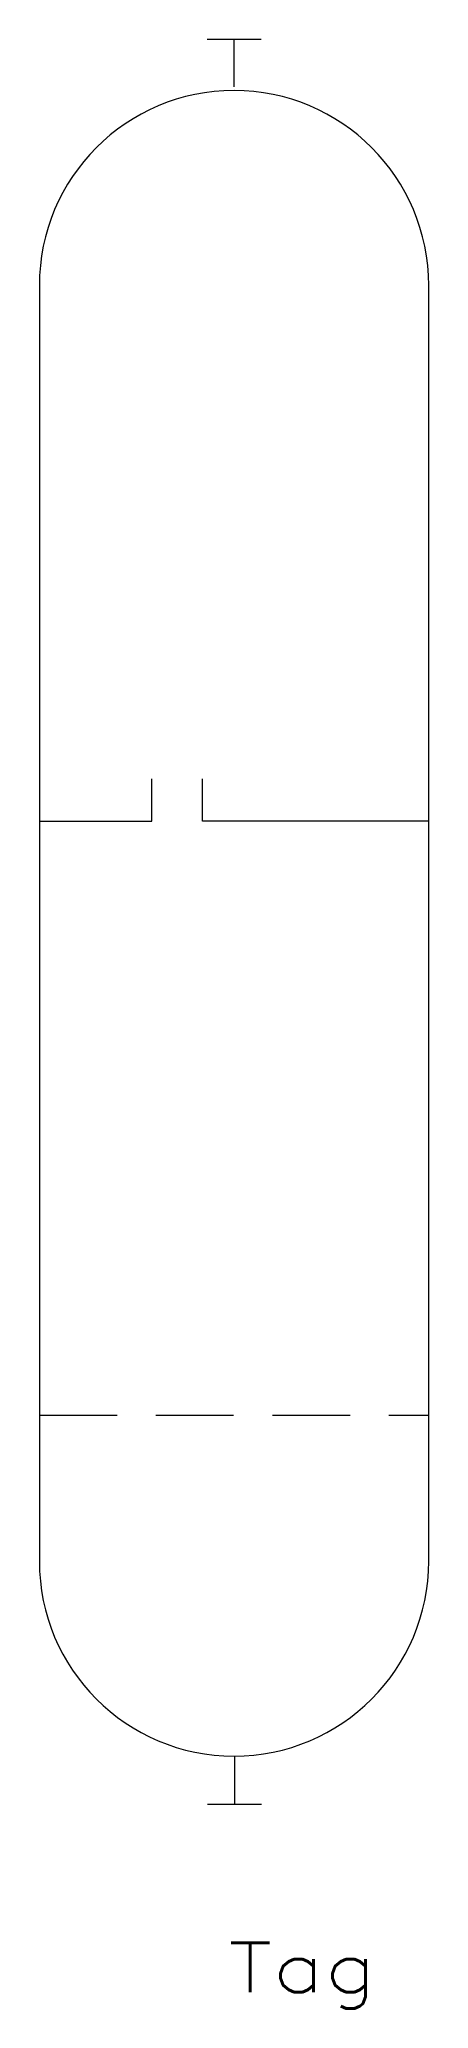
# Model space of a CAD drawing. Header units: inches. Extents: x -4.9 to 5.1, y -27.9 to 22.7.
import ezdxf
from ezdxf.enums import TextEntityAlignment as Align

# ---------------------------------------------------------------- set-up
doc = ezdxf.new("R2010")
doc.units = ezdxf.units.IN
doc.header["$LTSCALE"] = 8
doc.header["$MEASUREMENT"] = 0
doc.linetypes.add('CONTINOUS', pattern=[0])
doc.linetypes.add('HIDDEN', pattern=[0.375, 0.25, -0.125])
doc.layers.get('0').update_dxf_attribs({"linetype": 'CONTINOUS', "lineweight": 0})
doc.layers.add('EQUIP', color=7, linetype='CONTINOUS', lineweight=0)
doc.styles.get("Standard").update_dxf_attribs({"font": 'TXT.SHX'})

msp = doc.modelspace()

# ---------------------------------------------------------------- linework, layer by layer
for p, q in [((-1.988, 2.587), (-1.988, 3.677)), ((-0.678, 2.587), (-0.678, 3.677)), ((-4.881, 2.587), (-1.988, 2.587)), ((5.141, 2.587), (-0.678, 2.587))]:
    msp.add_line(p, q)
at = {"linetype": 'HIDDEN'}
msp.add_line((-4.881, -12.679), (5.141, -12.679), dxfattribs=at)
at = {"layer": 'EQUIP'}
for p, q in [((0.827, 22.691), (-0.565, 22.691)), ((0.131, 21.467), (0.131, 22.691)), ((-4.881, 16.366), (-4.881, -13.165)), ((5.141, -16.503), (5.141, 16.366)), ((-4.881, -12.459), (-4.881, -16.503)), ((0.141, -21.468), (0.141, -22.692)), ((0.837, -22.692), (-0.555, -22.692))]:
    msp.add_line(p, q, dxfattribs=at)
for centre, start, end in [((0.13, 16.366), 0, 180), ((0.13, -16.437), 180, 360)]:
    msp.add_arc(centre, 5.011, start, end, dxfattribs=at)

# ---------------------------------------------------------------- texts
at = {"color": 7, "linetype": 'Continuous', "width": 1.166667}
msp.add_text('Tag', height=1.27, dxfattribs=at).set_placement((-0.015, -27.516), (3.796, -27.516), align=Align.FIT)

doc.saveas('drawing.dxf')
